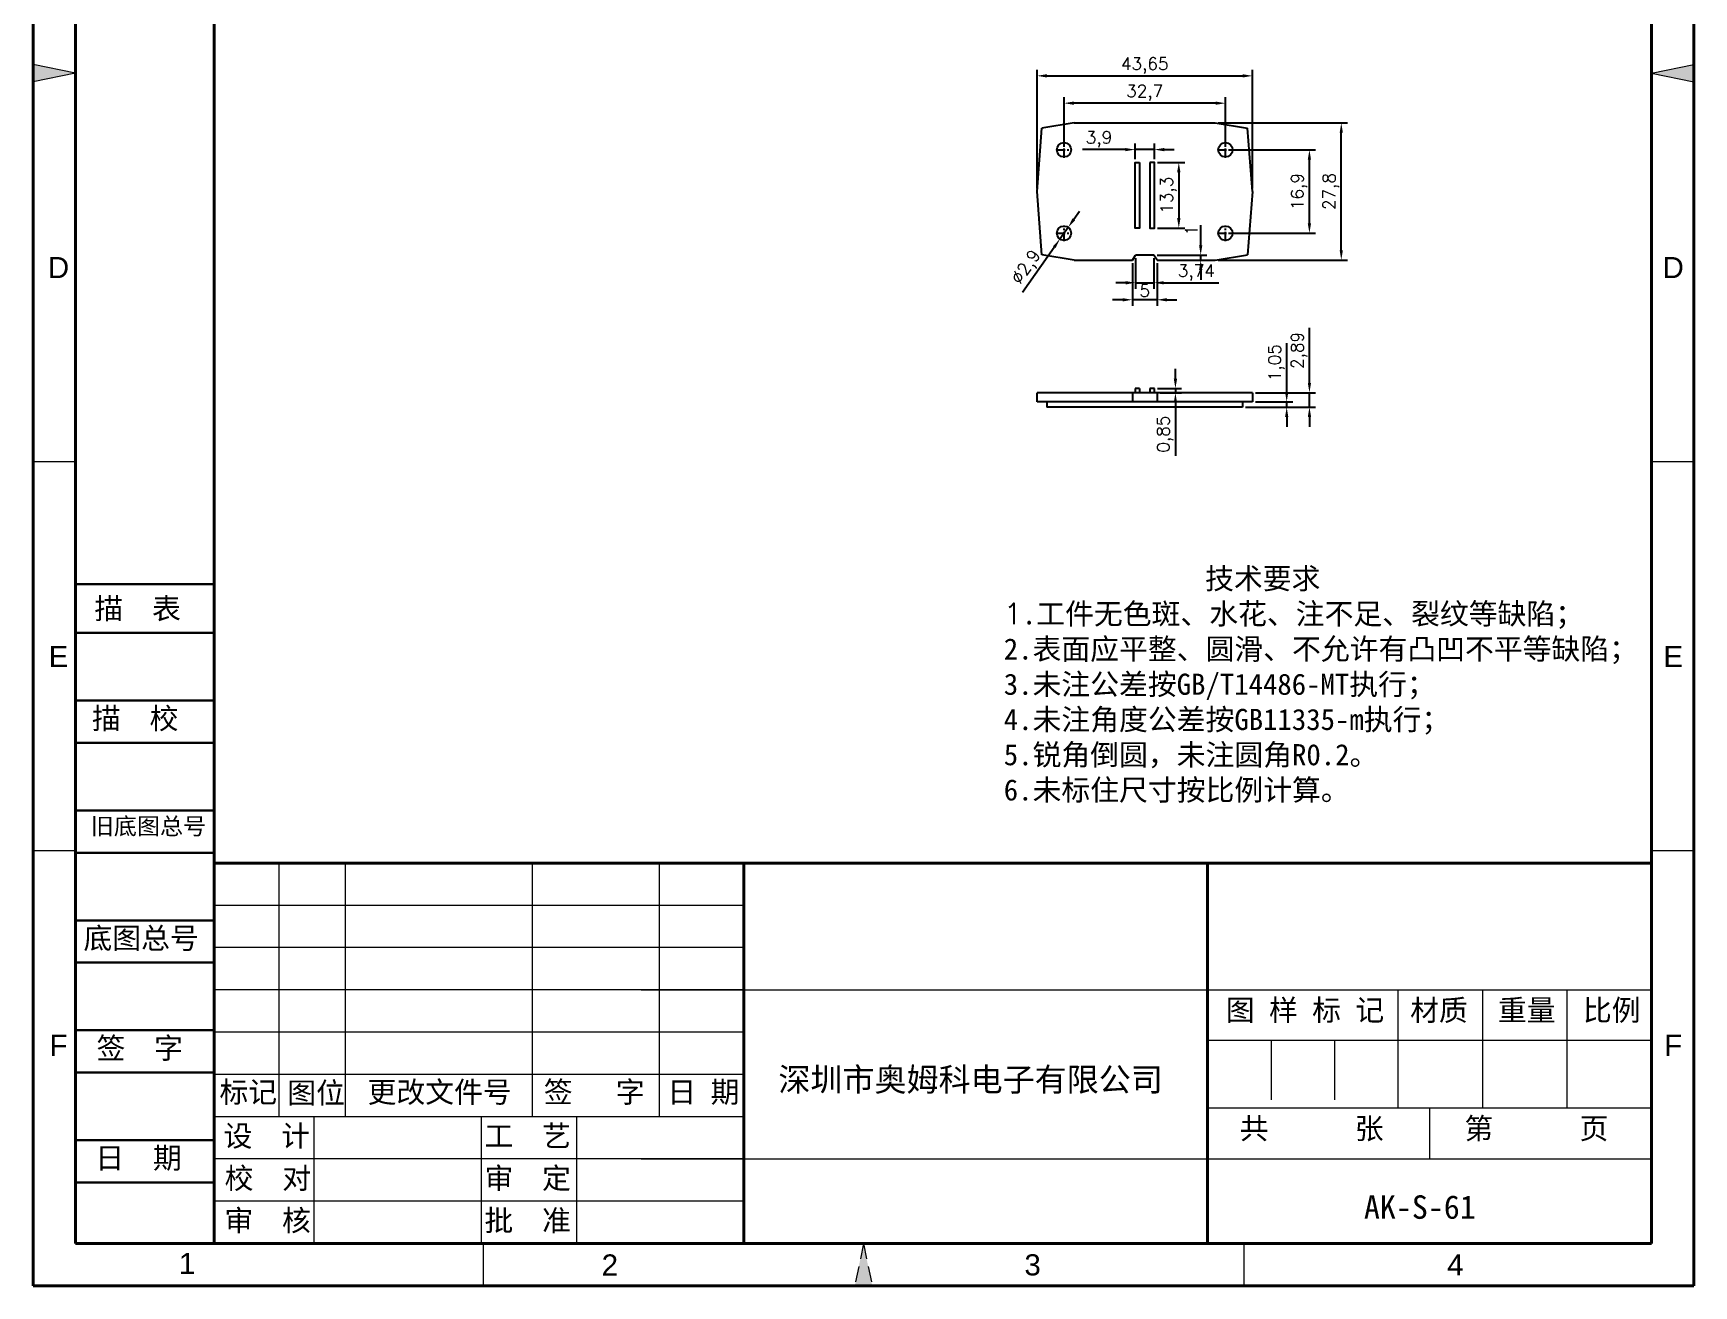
# Model space of a CAD drawing. Header units: millimetres. Extents: x 35605 to 35942, y -471 to 20.
# Drawn here: x 35605.5 to 35941.9, y -471.3 to -217.4 of the extents above; entities that cross this region are included whole.
import ezdxf
from ezdxf.enums import TextEntityAlignment as Align

# ---------------------------------------------------------------- set-up
doc = ezdxf.new("R2010")
doc.units = ezdxf.units.MM
for name, pattern in [('ACAD_ISO10W100', [18, 12, -3, 0, -3]), ('CENTER', [50.8, 31.75, -6.35, 6.35, -6.35]), ('HIDDEN2', [4.7625, 3.175, -1.5875])]:
    doc.linetypes.add(name, pattern=pattern)
for name, color, linetype, lineweight in [('dim', 82, 'Continuous', 9), ('图层1', 7, 'ACAD_ISO10W100', 15), ('图层2', 7, 'Continuous', 30), ('图层3', 7, 'Continuous', 15), ('图层4', 7, 'Continuous', 40), ('图层5', 7, 'HIDDEN2', 15)]:
    doc.layers.add(name, color=color, linetype=linetype, lineweight=lineweight)
doc.layers.add('尺寸线', color=7, linetype='Continuous')
doc.styles.get("Standard").update_dxf_attribs({"font": 'txt', "bigfont": 'gbcbig.shx'})
doc.styles.add('样式 3', font='arial.ttf', dxfattribs={"height": 3.8})
doc.dimstyles.new('ISO-25', dxfattribs={"dimtxt": 2.5, "dimasz": 2.5, "dimexe": 1.25, "dimexo": 0.625, "dimtad": 1, "dimtxsty": 'Standard', "dimcen": 2.5, "dimadec": 0, "dimazin": 0, "dimtfac": 1, "dimtmove": 0, "dimatfit": 3, "dimfxl": 0, "dimarcsym": 0})

# ---------------------------------------------------------------- blocks, each defined once
blk = doc.blocks.new('*D2804')
at = {"layer": 'Defpoints', "color": 0, "transparency": 16777216}
for p in [(35814.34, -231.6), (35814.34, -241.05), (35847.04, -241.05)]:
    blk.add_point(p, dxfattribs=at)
at = {"layer": 'dim', "color": 0, "lineweight": -2, "transparency": 16777216}
for p, q in [((35814.34, -240.42), (35814.34, -230.35)), ((35845.04, -231.6), (35816.34, -231.6)), ((35847.04, -240.42), (35847.04, -230.35))]:
    blk.add_line(p, q, dxfattribs=at)
at = {"layer": 'dim', "color": 0, "transparency": 16777216}
for points in [[(35816.34, -231.26), (35816.34, -231.93), (35814.34, -231.6)], [(35845.04, -231.26), (35845.04, -231.93), (35847.04, -231.6)]]:
    blk.add_solid(points, dxfattribs=at)
at = {"layer": 'dim', "color": 0, "transparency": 16777216, "insert": (35830.69, -229.51), "char_height": 2.5, "attachment_point": 5}
blk.add_mtext('32,7', dxfattribs=at)
blk = doc.blocks.new('*D2805')
at = {"layer": 'Defpoints', "color": 0, "transparency": 16777216}
for p in [(35852.52, -226.06), (35808.87, -249.5), (35852.52, -249.5)]:
    blk.add_point(p, dxfattribs=at)
at = {"layer": 'dim', "color": 0, "lineweight": -2, "transparency": 16777216}
for p, q in [((35808.87, -248.87), (35808.87, -224.81)), ((35852.52, -248.87), (35852.52, -224.81)), ((35810.87, -226.06), (35850.52, -226.06))]:
    blk.add_line(p, q, dxfattribs=at)
at = {"layer": 'dim', "color": 0, "transparency": 16777216}
for points in [[(35810.87, -225.72), (35810.87, -226.39), (35808.87, -226.06)], [(35850.52, -225.72), (35850.52, -226.39), (35852.52, -226.06)]]:
    blk.add_solid(points, dxfattribs=at)
at = {"layer": 'dim', "color": 0, "transparency": 16777216, "insert": (35830.69, -223.97), "char_height": 2.5, "attachment_point": 5}
blk.add_mtext('43,65', dxfattribs=at)
blk = doc.blocks.new('*D2806')
at = {"layer": 'Defpoints', "color": 0, "transparency": 16777216}
for p in [(35828.74, -241.01), (35828.74, -243.6), (35832.64, -243.6)]:
    blk.add_point(p, dxfattribs=at)
at = {"layer": 'dim', "color": 0, "lineweight": -2, "transparency": 16777216}
for p, q in [((35826.74, -241.01), (35818.08, -241.01)), ((35828.74, -242.97), (35828.74, -239.76)), ((35832.64, -241.01), (35828.74, -241.01)), ((35832.64, -242.97), (35832.64, -239.76)), ((35834.64, -241.01), (35836.64, -241.01))]:
    blk.add_line(p, q, dxfattribs=at)
at = {"layer": 'dim', "color": 0, "transparency": 16777216}
for points in [[(35826.74, -240.67), (35826.74, -241.34), (35828.74, -241.01)], [(35834.64, -240.67), (35834.64, -241.34), (35832.64, -241.01)]]:
    blk.add_solid(points, dxfattribs=at)
at = {"layer": 'dim', "color": 0, "transparency": 16777216, "insert": (35821.41, -238.92), "char_height": 2.5, "attachment_point": 5}
blk.add_mtext('3,9', dxfattribs=at)
blk = doc.blocks.new('*D2807')
at = {"layer": 'Defpoints', "color": 0, "transparency": 16777216}
for p in [(35844.97, -235.6), (35870.52, -235.6), (35844.97, -263.4)]:
    blk.add_point(p, dxfattribs=at)
at = {"layer": 'dim', "color": 0, "lineweight": -2, "transparency": 16777216}
for p, q in [((35845.59, -235.6), (35871.77, -235.6)), ((35870.52, -261.4), (35870.52, -237.6)), ((35845.59, -263.4), (35871.77, -263.4))]:
    blk.add_line(p, q, dxfattribs=at)
at = {"layer": 'dim', "color": 0, "transparency": 16777216}
for points in [[(35870.19, -237.6), (35870.85, -237.6), (35870.52, -235.6)], [(35870.19, -261.4), (35870.85, -261.4), (35870.52, -263.4)]]:
    blk.add_solid(points, dxfattribs=at)
at = {"layer": 'dim', "color": 0, "transparency": 16777216, "insert": (35868.44, -249.5), "char_height": 2.5, "attachment_point": 5, "rotation": 90}
blk.add_mtext('27,8', dxfattribs=at)
blk = doc.blocks.new('*D2808')
at = {"layer": 'Defpoints', "color": 0, "transparency": 16777216}
for p in [(35847.04, -241.05), (35864.06, -241.05), (35847.04, -257.95)]:
    blk.add_point(p, dxfattribs=at)
at = {"layer": 'dim', "color": 0, "lineweight": -2, "transparency": 16777216}
for p, q in [((35847.67, -241.05), (35865.31, -241.05)), ((35864.06, -255.95), (35864.06, -243.05)), ((35847.67, -257.95), (35865.31, -257.95))]:
    blk.add_line(p, q, dxfattribs=at)
at = {"layer": 'dim', "color": 0, "transparency": 16777216}
for points in [[(35863.73, -243.05), (35864.39, -243.05), (35864.06, -241.05)], [(35863.73, -255.95), (35864.39, -255.95), (35864.06, -257.95)]]:
    blk.add_solid(points, dxfattribs=at)
at = {"layer": 'dim', "color": 0, "transparency": 16777216, "insert": (35861.98, -249.5), "char_height": 2.5, "attachment_point": 5, "rotation": 90}
blk.add_mtext('16,9', dxfattribs=at)
blk = doc.blocks.new('*D2809')
at = {"layer": 'Defpoints', "color": 0, "transparency": 16777216}
for p in [(35832.64, -243.6), (35832.64, -256.9), (35837.6, -256.9)]:
    blk.add_point(p, dxfattribs=at)
at = {"layer": 'dim', "color": 0, "lineweight": -2, "transparency": 16777216}
for p, q in [((35833.27, -243.6), (35838.85, -243.6)), ((35837.6, -245.6), (35837.6, -254.9)), ((35833.27, -256.9), (35838.85, -256.9))]:
    blk.add_line(p, q, dxfattribs=at)
at = {"layer": 'dim', "color": 0, "transparency": 16777216}
for points in [[(35837.26, -245.6), (35837.93, -245.6), (35837.6, -243.6)], [(35837.26, -254.9), (35837.93, -254.9), (35837.6, -256.9)]]:
    blk.add_solid(points, dxfattribs=at)
at = {"layer": 'dim', "color": 0, "transparency": 16777216, "insert": (35835.51, -250.25), "char_height": 2.5, "attachment_point": 5, "rotation": 90}
blk.add_mtext('13,3', dxfattribs=at)
blk = doc.blocks.new('*D2810')
at = {"layer": 'Defpoints', "color": 0, "transparency": 16777216}
for p in [(35832.56, -262.4), (35842.03, -262.4), (35833.19, -263.4)]:
    blk.add_point(p, dxfattribs=at)
at = {"layer": 'dim', "color": 0, "lineweight": -2, "transparency": 16777216}
for p, q in [((35842.03, -260.4), (35842.03, -256.31)), ((35833.19, -262.4), (35843.28, -262.4)), ((35842.03, -263.4), (35842.03, -262.4)), ((35833.82, -263.4), (35843.28, -263.4)), ((35842.03, -265.4), (35842.03, -267.4))]:
    blk.add_line(p, q, dxfattribs=at)
at = {"layer": 'dim', "color": 0, "transparency": 16777216}
for points in [[(35841.7, -260.4), (35842.37, -260.4), (35842.03, -262.4)], [(35841.7, -265.4), (35842.37, -265.4), (35842.03, -263.4)]]:
    blk.add_solid(points, dxfattribs=at)
at = {"layer": 'dim', "color": 0, "transparency": 16777216, "insert": (35840.16, -257.36), "char_height": 2.5, "attachment_point": 5, "rotation": 90}
blk.add_mtext('1', dxfattribs=at)
blk = doc.blocks.new('*D2811')
at = {"layer": 'Defpoints', "color": 0, "transparency": 16777216}
for p in [(35828.19, -263.4), (35833.19, -263.4), (35828.19, -271.44)]:
    blk.add_point(p, dxfattribs=at)
at = {"layer": 'dim', "color": 0, "lineweight": -2, "transparency": 16777216}
for p, q in [((35828.19, -264.02), (35828.19, -272.69)), ((35833.19, -264.02), (35833.19, -272.69)), ((35826.19, -271.44), (35824.19, -271.44)), ((35833.19, -271.44), (35828.19, -271.44)), ((35835.19, -271.44), (35837.19, -271.44))]:
    blk.add_line(p, q, dxfattribs=at)
at = {"layer": 'dim', "color": 0, "transparency": 16777216}
for points in [[(35826.19, -271.11), (35826.19, -271.78), (35828.19, -271.44)], [(35835.19, -271.11), (35835.19, -271.78), (35833.19, -271.44)]]:
    blk.add_solid(points, dxfattribs=at)
at = {"layer": 'dim', "color": 0, "transparency": 16777216, "insert": (35830.69, -269.57), "char_height": 2.5, "attachment_point": 5}
blk.add_mtext('5', dxfattribs=at)
blk = doc.blocks.new('*D2812')
at = {"layer": 'Defpoints', "color": 0, "transparency": 16777216}
for p in [(35828.82, -262.4), (35832.56, -262.4), (35832.56, -267.99)]:
    blk.add_point(p, dxfattribs=at)
at = {"layer": 'dim', "color": 0, "lineweight": -2, "transparency": 16777216}
for p, q in [((35828.82, -263.02), (35828.82, -269.24)), ((35832.56, -263.02), (35832.56, -269.24)), ((35826.82, -267.99), (35824.82, -267.99)), ((35828.82, -267.99), (35832.56, -267.99)), ((35834.56, -267.99), (35845.73, -267.99))]:
    blk.add_line(p, q, dxfattribs=at)
at = {"layer": 'dim', "color": 0, "transparency": 16777216}
for points in [[(35826.82, -267.66), (35826.82, -268.33), (35828.82, -267.99)], [(35834.56, -267.66), (35834.56, -268.33), (35832.56, -267.99)]]:
    blk.add_solid(points, dxfattribs=at)
at = {"layer": 'dim', "color": 0, "transparency": 16777216, "insert": (35841.15, -265.91), "char_height": 2.5, "attachment_point": 5}
blk.add_mtext('3,74', dxfattribs=at)
blk = doc.blocks.new('*D2813')
at = {"layer": 'Defpoints', "color": 0, "transparency": 16777216}
for p in [(35815.18, -256.76), (35813.51, -259.13)]:
    blk.add_point(p, dxfattribs=at)
at = {"layer": 'dim', "color": 0, "lineweight": -2, "transparency": 16777216}
for p, q in [((35816.33, -255.13), (35817.48, -253.49)), ((35815.18, -256.76), (35813.51, -259.13)), ((35805.93, -269.9), (35812.36, -260.77))]:
    blk.add_line(p, q, dxfattribs=at)
at = {"layer": 'dim', "color": 0, "transparency": 16777216}
for points in [[(35816.06, -254.93), (35816.6, -255.32), (35815.18, -256.76)], [(35812.08, -260.58), (35812.63, -260.96), (35813.51, -259.13)]]:
    blk.add_solid(points, dxfattribs=at)
at = {"layer": 'dim', "color": 0, "transparency": 16777216, "insert": (35806.86, -264.95), "char_height": 2.5, "attachment_point": 5, "rotation": 54.8608}
blk.add_mtext('∅2,9', dxfattribs=at)
blk = doc.blocks.new('*D2814')
at = {"layer": 'Defpoints', "color": 0, "transparency": 16777216}
for p in [(35852.52, -292.14), (35859.46, -292.14), (35850.52, -293.19)]:
    blk.add_point(p, dxfattribs=at)
at = {"layer": 'dim', "color": 0, "lineweight": -2, "transparency": 16777216}
for p, q in [((35859.46, -290.14), (35859.46, -280.23)), ((35853.14, -292.14), (35860.71, -292.14)), ((35859.46, -293.19), (35859.46, -292.14)), ((35851.14, -293.19), (35860.71, -293.19)), ((35859.46, -295.19), (35859.46, -297.19))]:
    blk.add_line(p, q, dxfattribs=at)
at = {"layer": 'dim', "color": 0, "transparency": 16777216}
for points in [[(35859.13, -290.14), (35859.79, -290.14), (35859.46, -292.14)], [(35859.13, -295.19), (35859.79, -295.19), (35859.46, -293.19)]]:
    blk.add_solid(points, dxfattribs=at)
at = {"layer": 'dim', "color": 0, "transparency": 16777216, "insert": (35857.38, -284.18), "char_height": 2.5, "attachment_point": 5, "rotation": 90}
blk.add_mtext('1,05', dxfattribs=at)
blk = doc.blocks.new('*D2815')
at = {"layer": 'Defpoints', "color": 0, "transparency": 16777216}
for p in [(35852.52, -290.29), (35864.07, -290.29), (35850.52, -293.18)]:
    blk.add_point(p, dxfattribs=at)
at = {"layer": 'dim', "color": 0, "lineweight": -2, "transparency": 16777216}
for p, q in [((35864.07, -288.29), (35864.07, -277.13)), ((35853.14, -290.29), (35865.32, -290.29)), ((35864.07, -293.18), (35864.07, -290.29)), ((35851.14, -293.18), (35865.32, -293.18)), ((35864.07, -295.18), (35864.07, -297.18))]:
    blk.add_line(p, q, dxfattribs=at)
at = {"layer": 'dim', "color": 0, "transparency": 16777216}
for points in [[(35863.74, -288.29), (35864.4, -288.29), (35864.07, -290.29)], [(35863.74, -295.18), (35864.4, -295.18), (35864.07, -293.18)]]:
    blk.add_solid(points, dxfattribs=at)
at = {"layer": 'dim', "color": 0, "transparency": 16777216, "insert": (35861.99, -281.71), "char_height": 2.5, "attachment_point": 5, "rotation": 90}
blk.add_mtext('2,89', dxfattribs=at)
blk = doc.blocks.new('*D2816')
at = {"layer": 'Defpoints', "color": 0, "transparency": 16777216}
for p in [(35832.64, -289.44), (35833.19, -290.29), (35836.91, -290.29)]:
    blk.add_point(p, dxfattribs=at)
at = {"layer": 'dim', "color": 0, "lineweight": -2, "transparency": 16777216}
for p, q in [((35836.91, -287.44), (35836.91, -285.44)), ((35833.27, -289.44), (35838.16, -289.44)), ((35833.82, -290.29), (35838.16, -290.29)), ((35836.91, -289.44), (35836.91, -290.29)), ((35836.91, -292.29), (35836.91, -303.04))]:
    blk.add_line(p, q, dxfattribs=at)
at = {"layer": 'dim', "color": 0, "transparency": 16777216}
for points in [[(35836.58, -287.44), (35837.25, -287.44), (35836.91, -289.44)], [(35836.58, -292.29), (35837.25, -292.29), (35836.91, -290.29)]]:
    blk.add_solid(points, dxfattribs=at)
at = {"layer": 'dim', "color": 0, "transparency": 16777216, "insert": (35834.83, -298.67), "char_height": 2.5, "attachment_point": 5, "rotation": 90}
blk.add_mtext('0,85', dxfattribs=at)

msp = doc.modelspace()

# ---------------------------------------------------------------- hatches: boundary and pattern name
at = {"layer": '图层1'}
for points in [[(35614.038, -225.505), (35605.472, -223.742), (35605.472, -227.268)], [(35933.38, -225.505), (35941.946, -223.742), (35941.946, -227.268)]]:
    msp.add_hatch(color=0, dxfattribs=at).paths.add_polyline_path(points)
at = {"layer": '图层5'}
msp.add_hatch(color=0, dxfattribs=at).paths.add_polyline_path([(35773.709, -462.699), (35771.946, -471.265), (35775.472, -471.265)])

# ---------------------------------------------------------------- linework, layer by layer
for p, q in [((35808.868, -249.498), (35809.838, -236.648)), ((35816.418, -235.598), (35809.838, -236.648)), ((35816.418, -235.598), (35844.968, -235.598)), ((35844.968, -235.598), (35851.547, -236.648)), ((35852.518, -249.498), (35851.547, -236.648)), ((35809.838, -262.348), (35808.868, -249.498)), ((35852.518, -249.498), (35851.547, -262.348)), ((35816.418, -263.398), (35809.838, -262.348)), ((35828.193, -263.398), (35828.822, -262.398)), ((35832.563, -262.398), (35828.822, -262.398)), ((35833.193, -263.398), (35832.563, -262.398)), ((35844.968, -263.398), (35851.547, -262.348)), ((35816.418, -263.398), (35828.193, -263.398)), ((35833.193, -263.398), (35844.968, -263.398)), ((35852.518, -290.292), (35808.868, -290.292)), ((35808.868, -292.142), (35808.868, -290.292)), ((35852.518, -292.142), (35808.868, -292.142)), ((35810.868, -292.142), (35810.868, -293.192)), ((35828.193, -290.292), (35828.193, -292.142)), ((35828.743, -289.442), (35828.743, -290.292)), ((35829.643, -289.442), (35828.743, -289.442)), ((35829.643, -289.442), (35829.643, -290.292)), ((35832.643, -289.442), (35831.743, -289.442)), ((35831.743, -289.442), (35831.743, -290.292)), ((35832.643, -290.292), (35832.643, -289.442)), ((35833.193, -290.292), (35833.193, -292.142)), ((35850.518, -292.142), (35850.518, -293.192)), ((35852.518, -290.292), (35852.518, -292.142)), ((35850.518, -293.192), (35810.868, -293.192))]:
    msp.add_line(p, q)
at = {"color": 1, "linetype": 'CENTER', "ltscale": 0.058}
for p, q in [((35812.748, -241.048), (35815.938, -241.048)), ((35814.343, -242.643), (35814.343, -239.453)), ((35845.448, -241.048), (35848.638, -241.048)), ((35847.043, -242.643), (35847.043, -239.453)), ((35812.748, -257.948), (35815.938, -257.948)), ((35814.343, -259.543), (35814.343, -256.353)), ((35845.448, -257.948), (35848.638, -257.948)), ((35847.043, -259.543), (35847.043, -256.353))]:
    msp.add_line(p, q, dxfattribs=at)
for points in [[(35829.643, -243.598), (35829.643, -256.898), (35828.743, -256.898), (35828.743, -243.598)], [(35831.743, -243.598), (35831.743, -256.898), (35832.643, -256.898), (35832.643, -243.598)]]:
    msp.add_lwpolyline(points, close=True)
for centre in [(35814.343, -241.048), (35847.043, -241.048), (35814.343, -257.948), (35847.043, -257.948)]:
    msp.add_circle(centre, 1.45)
at = {"layer": '图层1', "color": 0}
for p, q in [((35614.038, -225.505), (35605.472, -223.742)), ((35933.38, -225.505), (35941.946, -223.742)), ((35614.038, -225.505), (35605.472, -227.268)), ((35933.38, -225.505), (35941.946, -227.268)), ((35614.038, -304.313), (35605.472, -304.313)), ((35941.946, -304.313), (35933.38, -304.313)), ((35614.038, -383.121), (35605.472, -383.121)), ((35941.946, -383.121), (35933.38, -383.121)), ((35856.286, -421.582), (35856.286, -435.288)), ((35869.135, -421.582), (35869.135, -435.288)), ((35668.768, -437.001), (35668.768, -428.435)), ((35668.768, -437.001), (35668.768, -428.435))]:
    msp.add_line(p, q, dxfattribs=at)
at = {"layer": '图层2', "color": 0}
for p, q in [((35642.155, -329.069), (35614.038, -329.069)), ((35642.155, -338.955), (35614.038, -338.955)), ((35642.155, -338.955), (35627.219, -338.955)), ((35642.155, -352.661), (35614.038, -352.661)), ((35642.155, -361.227), (35614.038, -361.227)), ((35642.155, -361.227), (35627.219, -361.227)), ((35642.155, -361.227), (35627.219, -361.227)), ((35642.155, -374.933), (35614.038, -374.933)), ((35642.155, -383.499), (35614.038, -383.499)), ((35642.155, -383.499), (35627.219, -383.499)), ((35642.155, -397.204), (35614.038, -397.204)), ((35642.155, -405.77), (35614.038, -405.77)), ((35642.155, -405.77), (35627.219, -405.77)), ((35642.155, -419.476), (35614.038, -419.476)), ((35642.155, -428.042), (35614.038, -428.042)), ((35642.155, -428.042), (35627.219, -428.042)), ((35642.155, -441.748), (35614.038, -441.748)), ((35642.155, -450.314), (35614.038, -450.314))]:
    msp.add_line(p, q, dxfattribs=at)
at = {"layer": '图层3', "color": 0}
for p, q in [((35655.33, -437.001), (35655.33, -385.605)), ((35668.768, -428.435), (35668.768, -385.605)), ((35706.65, -436.899), (35706.65, -385.605)), ((35732.348, -436.875), (35732.348, -385.605)), ((35749.481, -394.171), (35642.155, -394.171)), ((35749.481, -402.737), (35642.155, -402.737)), ((35749.481, -402.737), (35642.155, -402.737)), ((35749.481, -411.303), (35642.155, -411.303)), ((35728.676, -411.303), (35933.38, -411.303)), ((35881.984, -411.303), (35881.984, -435.288)), ((35899.116, -411.303), (35899.116, -435.288)), ((35916.248, -411.303), (35916.248, -435.288)), ((35749.481, -419.869), (35642.155, -419.869)), ((35933.38, -421.582), (35843.437, -421.582)), ((35881.984, -421.582), (35881.984, -435.288)), ((35749.481, -428.435), (35642.155, -428.435)), ((35749.481, -437.001), (35642.155, -437.001)), ((35662.388, -462.699), (35662.388, -437.001)), ((35696.333, -462.699), (35696.333, -436.899)), ((35715.652, -462.597), (35715.652, -436.899)), ((35933.38, -435.288), (35843.437, -435.288)), ((35888.409, -435.288), (35888.409, -445.567)), ((35749.481, -445.567), (35642.155, -445.567)), ((35749.481, -445.567), (35642.62, -445.567)), ((35728.676, -445.567), (35933.38, -445.567)), ((35642.155, -450.314), (35641.912, -450.314)), ((35749.481, -454.133), (35642.155, -454.133)), ((35696.615, -462.699), (35696.615, -471.265)), ((35850.804, -462.699), (35850.804, -471.265)), ((35850.804, -462.699), (35850.804, -471.265))]:
    msp.add_line(p, q, dxfattribs=at)
at = {"layer": '图层4', "color": 0}
for p, q in [((35642.155, -462.699), (35642.155, 11.688)), ((35642.155, -385.605), (35642.155, -462.699)), ((35933.38, -385.605), (35642.155, -385.605)), ((35804.491, -385.605), (35650.302, -385.605)), ((35749.481, -462.699), (35749.481, -385.605)), ((35843.437, -462.699), (35843.437, -385.605)), ((35642.155, -421.582), (35642.155, -462.699))]:
    msp.add_line(p, q, dxfattribs=at)
at = {"layer": '图层5', "color": 0}
for p, q in [((35749.481, -437.001), (35642.155, -437.001)), ((35773.709, -462.699), (35771.946, -471.265)), ((35773.709, -462.699), (35775.472, -471.265))]:
    msp.add_line(p, q, dxfattribs=at)
at = {"layer": '尺寸线', "color": 0, "lineweight": 40}
for p, q in [((35605.472, 20.254), (35605.472, -471.265)), ((35941.946, 20.254), (35941.946, -471.265)), ((35614.038, 11.688), (35614.038, -462.699)), ((35933.38, 11.688), (35933.38, -462.699)), ((35614.038, -462.699), (35933.38, -462.699)), ((35605.472, -471.265), (35941.946, -471.265))]:
    msp.add_line(p, q, dxfattribs=at)

# ---------------------------------------------------------------- texts
at = {"layer": '图层1', "color": 0, "style": '样式 3'}
for s, p in [('D', (35610.598, -264.909)), ('D', (35937.771, -264.909)), ('E', (35610.598, -343.717)), ('E', (35937.771, -343.717)), ('F', (35610.598, -422.524)), ('F', (35937.771, -422.524))]:
    msp.add_text(s, height=4.283, dxfattribs=at).set_placement(p, align=Align.MIDDLE)
at = {"layer": '图层1', "color": 0, "attachment_point": 1}
for s, insert, char_height, width in [('{\\fSimSun|b0|i0|c134|p2;图 样 标 记}', (35847.116, -413.247), 4.28302, 53.13738), ('{\\fSimSun|b0|i0|c134|p2;材质 }', (35884.472, -413.265), 4.28302, 35.72091), ('{\\fSimSun|b0|i0|c134|p2;深圳市奥姆科电子有限公司}', (35756.469, -427.085), 4.75891, 89.92113), ('{\\fSimSun|b0|i0|c134|p2;标记}', (35643.206, -429.856), 4.28302, 11.99246), ('{\\fSimSun|b0|i0|c134|p2;图位}', (35656.96, -430.029), 4.28302, 11.99246), ('{\\fSimSun|b0|i0|c134|p2;更改文件号}', (35673.222, -429.856), 4.28302, 35.72091), ('{\\fSimSun|b0|i0|c134|p2;AK-S-61}', (35875.11, -452.929), 4.75891, 59.04154), ('{\\fSimSun|b0|i0|c134|p2;审  核}', (35644.214, -455.878), 4.28302, 34.73239), ('{\\fSimSun|b0|i0|c134|p2;批  准}', (35696.907, -455.878), 4.28302, 35.72091)]:
    msp.add_mtext(s, dxfattribs=dict(at, insert=insert, char_height=char_height, width=width))
at = {"layer": '图层2', "color": 0, "attachment_point": 1}
for s, insert, char_height, width in [('{\\fSimSun|b0|i0|c134|p2;描\\fSimSun|b0|i0|c0|p2;  \\fSimSun|b0|i0|c134|p2;表}', (35617.866, -331.86), 4.28297, 47.9936), ('{\\fSimSun|b0|i0|c134|p2;描\\fSimSun|b0|i0|c0|p2;  \\fSimSun|b0|i0|c134|p2;校}', (35617.379, -354.131), 4.28297, 47.9936), ('{\\fSimSun|b0|i0|c134|p2;旧底图总号}', (35617.137, -376.403), 3.42642, 47.9936), ('{\\fSimSun|b0|i0|c134|p2;底图总号}', (35615.652, -398.674), 4.28297, 47.9936), ('{\\fSimSun|b0|i0|c134|p2;重量 }', (35902.255, -413.265), 4.28302, 35.72091), ('{\\fSimSun|b0|i0|c134|p2;比例 }', (35919.487, -413.265), 4.28302, 35.72091), ('{\\fSimSun|b0|i0|c134|p2;签\\fSimSun|b0|i0|c0|p2;  \\fSimSun|b0|i0|c134|p2;字}', (35618.305, -420.946), 4.28297, 47.9936), ('{\\fSimSun|b0|i0|c134|p2;签   字}', (35708.937, -429.856), 4.28302, 35.72091), ('{\\fSimSun|b0|i0|c134|p2;日 期}', (35733.957, -429.856), 4.28302, 35.72091), ('{\\fSimSun|b0|i0|c134|p2;共      张}', (35849.939, -437.232), 4.28302, 47.38766), ('{\\fSimSun|b0|i0|c134|p2;第      页}', (35895.48, -437.232), 4.28302, 43.98508), ('{\\fSimSun|b0|i0|c134|p2;设  计}', (35644.048, -438.745), 4.28302, 33.20026), ('{\\fSimSun|b0|i0|c134|p2;工  艺}', (35696.907, -438.745), 4.28302, 35.72091), ('{\\fSimSun|b0|i0|c134|p2;日\\fSimSun|b0|i0|c0|p2;  \\fSimSun|b0|i0|c134|p2;期}', (35618.061, -443.217), 4.28297, 47.9936), ('{\\fSimSun|b0|i0|c134|p2;校  对}', (35644.254, -447.312), 4.28302, 31.05498), ('{\\fSimSun|b0|i0|c134|p2;审  定}', (35696.907, -447.312), 4.28302, 35.72091)]:
    msp.add_mtext(s, dxfattribs=dict(at, insert=insert, char_height=char_height, width=width))
at = {"layer": '图层3', "color": 0, "insert": (35802.133, -325.789), "char_height": 4.28302, "width": 202.86245, "attachment_point": 1}
msp.add_mtext('{\\fSimSun|b0|i0|c134|p54;              技术要求\\P}1{\\fSimSun|b0|i0|c134|p54;.工件无色斑、水花、注不足、裂纹等缺陷；\\P2.表面应平整、圆滑、不允许有凸凹不平等缺陷；\\P3.未注公差按GB/T14486-MT执行；\\P4.未注角度公差按GB11335-m执行；\\P5.锐角倒圆，未注圆角R0.2。}\\P{\\fSimSun|b0|i0|c134|p2;6.未标住尺寸按比例计算。}', dxfattribs=at)
at = {"layer": '图层5', "color": 0, "style": '样式 3'}
for s, p in [('1', (35636.653, -466.758)), ('2', (35722.313, -467.014)), ('3', (35807.974, -467.014)), ('4', (35893.634, -467.014))]:
    msp.add_text(s, height=4.283, dxfattribs=at).set_placement(p, align=Align.MIDDLE)

# ---------------------------------------------------------------- dimensions: what is measured, and where the dimension line sits
at = {"layer": 'dim'}
for base, p1, p2, picture, middle in [((35852.518, -226.055), (35808.868, -249.498), (35852.518, -249.498), '*D2805', (35830.693, -223.972)), ((35814.343, -231.597), (35847.043, -241.048), (35814.343, -241.048), '*D2804', (35830.693, -229.514)), ((35828.743, -241.008), (35832.643, -243.598), (35828.743, -243.598), '*D2806', (35821.409, -238.925)), ((35832.563, -267.994), (35828.822, -262.398), (35832.563, -262.398), '*D2812', (35841.146, -265.911)), ((35828.193, -271.442), (35833.193, -263.398), (35828.193, -263.398), '*D2811', (35830.693, -269.567))]:
    dim = msp.add_linear_dim(base=base, p1=p1, p2=p2, dimstyle='ISO-25', override={"dimasz": 2}, dxfattribs=at)
    dim.commit()
    dim.dimension.update_dxf_attribs({"geometry": picture, "text_midpoint": middle})
for base, p1, p2, picture, middle in [((35870.521, -235.598), (35844.968, -263.398), (35844.968, -235.598), '*D2807', (35868.437, -249.498)), ((35864.06, -241.048), (35847.043, -257.948), (35847.043, -241.048), '*D2808', (35861.977, -249.498)), ((35837.596, -256.898), (35832.643, -243.598), (35832.643, -256.898), '*D2809', (35835.512, -250.248)), ((35842.034, -262.398), (35833.193, -263.398), (35832.563, -262.398), '*D2810', (35840.159, -257.356)), ((35864.069, -290.292), (35850.518, -293.183), (35852.518, -290.292), '*D2815', (35861.986, -281.709)), ((35859.461, -292.142), (35850.518, -293.192), (35852.518, -292.142), '*D2814', (35857.377, -284.184)), ((35836.914, -290.292), (35832.643, -289.442), (35833.193, -290.292), '*D2816', (35834.831, -298.667))]:
    dim = msp.add_linear_dim(base=base, p1=p1, p2=p2, angle=90, dimstyle='ISO-25', override={"dimasz": 2}, dxfattribs=at)
    dim.commit()
    dim.dimension.update_dxf_attribs({"geometry": picture, "text_midpoint": middle})
dim = msp.add_diameter_dim_2p(p1=(35815.177, -256.762), p2=(35813.508, -259.133), dimstyle='ISO-25', override={"dimasz": 2}, dxfattribs=at)
dim.commit()
dim.dimension.update_dxf_attribs({"geometry": '*D2813', "text_midpoint": (35806.864, -264.953)})

doc.saveas('drawing.dxf')
